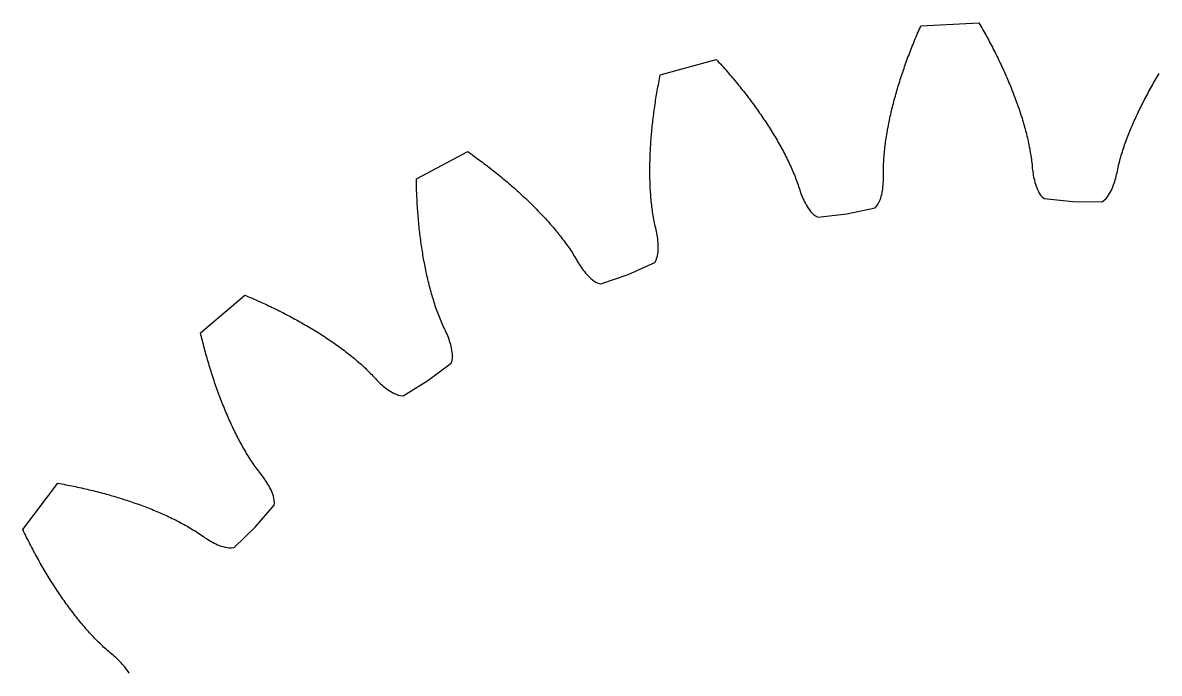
# Model space of a CAD drawing. Header units: millimetres. Extents: x 0 to 584, y -5 to 410.
# Drawn here: x 241.16 to 269.89, y 234.83 to 251.28 of the extents above; entities that cross this region are included whole.
import ezdxf

# ---------------------------------------------------------------- set-up
doc = ezdxf.new("R2010")
doc.units = ezdxf.units.MM
doc.layers.add('Default', color=7, linetype='Continuous')
doc.layers.add('GEAR31', color=7, linetype='Continuous')

# ---------------------------------------------------------------- blocks, each defined once
blk = doc.blocks.new('SE')
at = {"layer": 'GEAR31', "color": 7, "linetype": 'Continuous'}
for p, q in [((263.826, 251.109), (263.846, 251.156)), ((263.846, 251.156), (263.867, 251.203)), ((263.867, 251.203), (265.333, 251.282)), ((265.333, 251.282), (265.359, 251.238)), ((265.359, 251.238), (265.384, 251.194)), ((265.384, 251.194), (265.41, 251.15)), ((265.41, 251.15), (265.435, 251.105)), ((263.687, 250.782), (263.706, 250.829)), ((263.706, 250.829), (263.726, 250.876)), ((263.726, 250.876), (263.745, 250.922)), ((263.745, 250.922), (263.765, 250.969)), ((263.765, 250.969), (263.785, 251.016)), ((263.785, 251.016), (263.805, 251.063)), ((263.805, 251.063), (263.826, 251.109)), ((265.435, 251.105), (265.46, 251.061)), ((265.46, 251.061), (265.484, 251.017)), ((265.484, 251.017), (265.509, 250.972)), ((265.509, 250.972), (265.533, 250.928)), ((265.533, 250.928), (265.557, 250.883)), ((265.557, 250.883), (265.581, 250.839)), ((265.581, 250.839), (265.605, 250.794)), ((263.576, 250.501), (263.594, 250.548)), ((263.594, 250.548), (263.612, 250.595)), ((263.612, 250.595), (263.631, 250.642)), ((263.631, 250.642), (263.649, 250.688)), ((263.649, 250.688), (263.668, 250.735)), ((263.668, 250.735), (263.687, 250.782)), ((265.605, 250.794), (265.628, 250.75)), ((265.628, 250.75), (265.652, 250.705)), ((265.652, 250.705), (265.675, 250.661)), ((265.675, 250.661), (265.698, 250.616)), ((265.698, 250.616), (265.72, 250.572)), ((265.72, 250.572), (265.743, 250.527)), ((257.279, 249.962), (258.694, 250.355)), ((258.694, 250.355), (258.729, 250.317)), ((258.729, 250.317), (258.763, 250.28)), ((258.763, 250.28), (258.797, 250.242)), ((263.473, 250.221), (263.49, 250.267)), ((263.49, 250.267), (263.506, 250.314)), ((263.506, 250.314), (263.524, 250.361)), ((263.524, 250.361), (263.541, 250.408)), ((263.541, 250.408), (263.559, 250.455)), ((263.559, 250.455), (263.576, 250.501)), ((265.743, 250.527), (265.765, 250.483)), ((265.765, 250.483), (265.787, 250.438)), ((265.787, 250.438), (265.809, 250.393)), ((265.809, 250.393), (265.831, 250.349)), ((265.831, 250.349), (265.853, 250.304)), ((265.853, 250.304), (265.874, 250.259)), ((265.874, 250.259), (265.895, 250.214)), ((258.797, 250.242), (258.831, 250.204)), ((258.831, 250.204), (258.865, 250.166)), ((258.865, 250.166), (258.899, 250.128)), ((258.899, 250.128), (258.932, 250.09)), ((258.932, 250.09), (258.966, 250.052)), ((258.966, 250.052), (258.999, 250.013)), ((258.999, 250.013), (259.032, 249.975)), ((259.032, 249.975), (259.064, 249.937)), ((263.377, 249.94), (263.392, 249.987)), ((263.392, 249.987), (263.408, 250.034)), ((263.408, 250.034), (263.424, 250.08)), ((263.424, 250.08), (263.44, 250.127)), ((263.44, 250.127), (263.456, 250.174)), ((263.456, 250.174), (263.473, 250.221)), ((265.895, 250.214), (265.916, 250.17)), ((265.916, 250.17), (265.936, 250.125)), ((265.936, 250.125), (265.957, 250.08)), ((265.957, 250.08), (265.977, 250.035)), ((265.977, 250.035), (265.997, 249.991)), ((265.997, 249.991), (266.017, 249.946)), ((269.868, 249.955), (269.893, 249.998)), ((257.221, 249.662), (257.23, 249.712)), ((257.23, 249.712), (257.24, 249.762)), ((257.24, 249.762), (257.249, 249.812)), ((257.249, 249.812), (257.259, 249.862)), ((257.259, 249.862), (257.269, 249.912)), ((257.269, 249.912), (257.279, 249.962)), ((259.064, 249.937), (259.097, 249.898)), ((259.097, 249.898), (259.129, 249.86)), ((259.129, 249.86), (259.162, 249.821)), ((259.162, 249.821), (259.194, 249.783)), ((259.194, 249.783), (259.225, 249.744)), ((259.225, 249.744), (259.257, 249.705)), ((259.257, 249.705), (259.288, 249.667)), ((263.288, 249.66), (263.303, 249.707)), ((263.303, 249.707), (263.317, 249.753)), ((263.317, 249.753), (263.332, 249.8)), ((263.332, 249.8), (263.346, 249.847)), ((263.346, 249.847), (263.361, 249.894)), ((263.361, 249.894), (263.377, 249.94)), ((266.017, 249.946), (266.036, 249.901)), ((266.036, 249.901), (266.056, 249.856)), ((266.056, 249.856), (266.075, 249.811)), ((266.075, 249.811), (266.094, 249.766)), ((266.094, 249.766), (266.113, 249.721)), ((266.113, 249.721), (266.131, 249.676)), ((269.694, 249.659), (269.718, 249.701)), ((269.718, 249.701), (269.743, 249.744)), ((269.743, 249.744), (269.767, 249.786)), ((269.767, 249.786), (269.792, 249.829)), ((269.792, 249.829), (269.817, 249.871)), ((269.817, 249.871), (269.842, 249.913)), ((269.842, 249.913), (269.868, 249.955)), ((257.17, 249.363), (257.178, 249.413)), ((257.178, 249.413), (257.186, 249.463)), ((257.186, 249.463), (257.194, 249.512)), ((257.194, 249.512), (257.203, 249.562)), ((257.203, 249.562), (257.212, 249.612)), ((257.212, 249.612), (257.221, 249.662)), ((259.288, 249.667), (259.319, 249.628)), ((259.319, 249.628), (259.35, 249.589)), ((259.35, 249.589), (259.381, 249.55)), ((259.381, 249.55), (259.412, 249.511)), ((259.412, 249.511), (259.442, 249.472)), ((259.442, 249.472), (259.472, 249.433)), ((259.472, 249.433), (259.502, 249.393)), ((259.502, 249.393), (259.532, 249.354)), ((263.208, 249.38), (263.221, 249.427)), ((263.221, 249.427), (263.234, 249.474)), ((263.234, 249.474), (263.247, 249.52)), ((263.247, 249.52), (263.261, 249.567)), ((263.261, 249.567), (263.274, 249.613)), ((263.274, 249.613), (263.288, 249.66)), ((266.131, 249.676), (266.149, 249.632)), ((266.149, 249.632), (266.167, 249.587)), ((266.167, 249.587), (266.185, 249.542)), ((266.185, 249.542), (266.203, 249.497)), ((266.203, 249.497), (266.22, 249.452)), ((266.22, 249.452), (266.237, 249.407)), ((266.237, 249.407), (266.254, 249.362)), ((269.532, 249.36), (269.554, 249.403)), ((269.554, 249.403), (269.577, 249.446)), ((269.577, 249.446), (269.6, 249.488)), ((269.6, 249.488), (269.623, 249.531)), ((269.623, 249.531), (269.647, 249.574)), ((269.647, 249.574), (269.671, 249.616)), ((269.671, 249.616), (269.694, 249.659)), ((257.125, 249.066), (257.132, 249.115)), ((257.132, 249.115), (257.139, 249.165)), ((257.139, 249.165), (257.146, 249.214)), ((257.146, 249.214), (257.154, 249.264)), ((257.154, 249.264), (257.162, 249.314)), ((257.162, 249.314), (257.17, 249.363)), ((259.532, 249.354), (259.562, 249.315)), ((259.562, 249.315), (259.591, 249.275)), ((259.591, 249.275), (259.62, 249.236)), ((259.62, 249.236), (259.649, 249.196)), ((259.649, 249.196), (259.678, 249.157)), ((259.678, 249.157), (259.707, 249.117)), ((259.707, 249.117), (259.735, 249.078)), ((263.136, 249.101), (263.147, 249.148)), ((263.147, 249.148), (263.159, 249.194)), ((263.159, 249.194), (263.171, 249.241)), ((263.171, 249.241), (263.183, 249.287)), ((263.183, 249.287), (263.195, 249.334)), ((263.195, 249.334), (263.208, 249.38)), ((266.254, 249.362), (266.27, 249.317)), ((266.27, 249.317), (266.287, 249.272)), ((266.287, 249.272), (266.303, 249.227)), ((266.303, 249.227), (266.319, 249.182)), ((266.319, 249.182), (266.334, 249.137)), ((266.334, 249.137), (266.35, 249.092)), ((269.402, 249.103), (269.423, 249.146)), ((269.423, 249.146), (269.444, 249.189)), ((269.444, 249.189), (269.466, 249.232)), ((269.466, 249.232), (269.488, 249.275)), ((269.488, 249.275), (269.51, 249.317)), ((269.51, 249.317), (269.532, 249.36)), ((257.088, 248.771), (257.094, 248.82)), ((257.094, 248.82), (257.1, 248.869)), ((257.1, 248.869), (257.106, 248.918)), ((257.106, 248.918), (257.112, 248.967)), ((257.112, 248.967), (257.118, 249.017)), ((257.118, 249.017), (257.125, 249.066)), ((259.735, 249.078), (259.763, 249.038)), ((259.763, 249.038), (259.791, 248.998)), ((259.791, 248.998), (259.819, 248.958)), ((259.819, 248.958), (259.846, 248.918)), ((259.846, 248.918), (259.873, 248.878)), ((259.873, 248.878), (259.9, 248.838)), ((259.9, 248.838), (259.927, 248.798)), ((263.063, 248.776), (263.073, 248.822)), ((263.073, 248.822), (263.083, 248.869)), ((263.083, 248.869), (263.093, 248.915)), ((263.093, 248.915), (263.103, 248.962)), ((263.103, 248.962), (263.114, 249.008)), ((263.114, 249.008), (263.125, 249.055)), ((263.125, 249.055), (263.136, 249.101)), ((266.35, 249.092), (266.365, 249.047)), ((266.365, 249.047), (266.38, 249.002)), ((266.38, 249.002), (266.394, 248.957)), ((266.394, 248.957), (266.409, 248.912)), ((266.409, 248.912), (266.423, 248.866)), ((266.423, 248.866), (266.437, 248.821)), ((266.437, 248.821), (266.45, 248.776)), ((269.261, 248.801), (269.28, 248.844)), ((269.28, 248.844), (269.3, 248.888)), ((269.3, 248.888), (269.319, 248.931)), ((269.319, 248.931), (269.34, 248.974)), ((269.34, 248.974), (269.36, 249.017)), ((269.36, 249.017), (269.381, 249.06)), ((269.381, 249.06), (269.402, 249.103)), ((257.063, 248.526), (257.067, 248.575)), ((257.067, 248.575), (257.072, 248.624)), ((257.072, 248.624), (257.077, 248.673)), ((257.077, 248.673), (257.082, 248.722)), ((257.082, 248.722), (257.088, 248.771)), ((259.927, 248.798), (259.954, 248.758)), ((259.954, 248.758), (259.98, 248.718)), ((259.98, 248.718), (260.006, 248.677)), ((260.006, 248.677), (260.032, 248.637)), ((260.032, 248.637), (260.058, 248.596)), ((260.058, 248.596), (260.083, 248.556)), ((260.083, 248.556), (260.108, 248.515)), ((263.011, 248.498), (263.019, 248.545)), ((263.019, 248.545), (263.027, 248.591)), ((263.027, 248.591), (263.036, 248.637)), ((263.036, 248.637), (263.045, 248.683)), ((263.045, 248.683), (263.054, 248.73)), ((263.054, 248.73), (263.063, 248.776)), ((266.45, 248.776), (266.463, 248.731)), ((266.463, 248.731), (266.476, 248.686)), ((266.476, 248.686), (266.489, 248.641)), ((266.489, 248.641), (266.502, 248.596)), ((266.502, 248.596), (266.514, 248.551)), ((266.514, 248.551), (266.525, 248.506)), ((269.132, 248.498), (269.15, 248.541)), ((269.15, 248.541), (269.168, 248.585)), ((269.168, 248.585), (269.186, 248.628)), ((269.186, 248.628), (269.204, 248.671)), ((269.204, 248.671), (269.223, 248.715)), ((269.223, 248.715), (269.241, 248.758)), ((269.241, 248.758), (269.261, 248.801)), ((257.039, 248.234), (257.042, 248.282)), ((257.042, 248.282), (257.046, 248.331)), ((257.046, 248.331), (257.05, 248.38)), ((257.05, 248.38), (257.054, 248.428)), ((257.054, 248.428), (257.058, 248.477)), ((257.058, 248.477), (257.063, 248.526)), ((260.108, 248.515), (260.133, 248.475)), ((260.133, 248.475), (260.158, 248.434)), ((260.158, 248.434), (260.183, 248.393)), ((260.183, 248.393), (260.207, 248.353)), ((260.207, 248.353), (260.231, 248.312)), ((260.231, 248.312), (260.254, 248.271)), ((260.254, 248.271), (260.278, 248.23)), ((262.969, 248.222), (262.975, 248.268)), ((262.975, 248.268), (262.982, 248.314)), ((262.982, 248.314), (262.989, 248.36)), ((262.989, 248.36), (262.996, 248.406)), ((262.996, 248.406), (263.003, 248.452)), ((263.003, 248.452), (263.011, 248.498)), ((266.525, 248.506), (266.537, 248.461)), ((266.537, 248.461), (266.548, 248.416)), ((266.548, 248.416), (266.559, 248.37)), ((266.559, 248.37), (266.569, 248.325)), ((266.569, 248.325), (266.58, 248.28)), ((266.58, 248.28), (266.59, 248.235)), ((269.034, 248.236), (269.049, 248.28)), ((269.049, 248.28), (269.065, 248.324)), ((269.065, 248.324), (269.082, 248.367)), ((269.082, 248.367), (269.098, 248.411)), ((269.098, 248.411), (269.115, 248.454)), ((269.115, 248.454), (269.132, 248.498)), ((251.113, 247.334), (252.41, 248.022)), ((252.41, 248.022), (252.452, 247.993)), ((252.452, 247.993), (252.494, 247.963)), ((252.494, 247.963), (252.535, 247.934)), ((257.023, 247.944), (257.025, 247.992)), ((257.025, 247.992), (257.028, 248.04)), ((257.028, 248.04), (257.03, 248.089)), ((257.03, 248.089), (257.033, 248.137)), ((257.033, 248.137), (257.036, 248.185)), ((257.036, 248.185), (257.039, 248.234)), ((260.278, 248.23), (260.301, 248.189)), ((260.301, 248.189), (260.324, 248.148)), ((260.324, 248.148), (260.347, 248.106)), ((260.347, 248.106), (260.369, 248.065)), ((260.369, 248.065), (260.391, 248.024)), ((260.391, 248.024), (260.413, 247.982)), ((260.413, 247.982), (260.434, 247.941)), ((262.938, 247.946), (262.943, 247.992)), ((262.943, 247.992), (262.947, 248.038)), ((262.947, 248.038), (262.952, 248.084)), ((262.952, 248.084), (262.957, 248.13)), ((262.957, 248.13), (262.963, 248.175)), ((262.963, 248.175), (262.969, 248.222)), ((266.59, 248.235), (266.599, 248.19)), ((266.599, 248.19), (266.608, 248.145)), ((266.608, 248.145), (266.617, 248.1)), ((266.617, 248.1), (266.625, 248.055)), ((266.625, 248.055), (266.633, 248.01)), ((266.633, 248.01), (266.641, 247.964)), ((266.641, 247.964), (266.648, 247.919)), ((268.933, 247.93), (268.947, 247.973)), ((268.947, 247.973), (268.96, 248.017)), ((268.96, 248.017), (268.974, 248.061)), ((268.974, 248.061), (268.989, 248.105)), ((268.989, 248.105), (269.003, 248.149)), ((269.003, 248.149), (269.018, 248.193)), ((269.018, 248.193), (269.034, 248.236)), ((252.535, 247.934), (252.576, 247.904)), ((252.576, 247.904), (252.618, 247.874)), ((252.618, 247.874), (252.659, 247.844)), ((252.659, 247.844), (252.7, 247.814)), ((252.7, 247.814), (252.74, 247.784)), ((252.74, 247.784), (252.781, 247.754)), ((252.781, 247.754), (252.821, 247.724)), ((252.821, 247.724), (252.861, 247.693)), ((252.861, 247.693), (252.901, 247.663)), ((257.016, 247.657), (257.017, 247.704)), ((257.017, 247.752), (257.019, 247.8)), ((257.017, 247.704), (257.017, 247.752)), ((257.019, 247.8), (257.02, 247.848)), ((257.02, 247.848), (257.022, 247.896)), ((257.022, 247.896), (257.023, 247.944)), ((260.434, 247.941), (260.456, 247.899)), ((260.456, 247.899), (260.476, 247.858)), ((260.476, 247.858), (260.497, 247.816)), ((260.497, 247.816), (260.517, 247.775)), ((260.517, 247.775), (260.537, 247.733)), ((260.537, 247.733), (260.557, 247.691)), ((260.557, 247.691), (260.576, 247.649)), ((262.92, 247.626), (262.922, 247.672)), ((262.922, 247.672), (262.923, 247.717)), ((262.923, 247.717), (262.926, 247.763)), ((262.926, 247.763), (262.928, 247.809)), ((262.928, 247.809), (262.931, 247.854)), ((262.931, 247.854), (262.935, 247.9)), ((262.935, 247.9), (262.938, 247.946)), ((266.648, 247.919), (266.655, 247.874)), ((266.655, 247.874), (266.661, 247.829)), ((266.661, 247.829), (266.666, 247.784)), ((266.666, 247.784), (266.671, 247.739)), ((266.671, 247.739), (266.676, 247.694)), ((266.676, 247.694), (266.68, 247.649)), ((268.863, 247.665), (268.874, 247.709)), ((268.874, 247.709), (268.885, 247.753)), ((268.885, 247.753), (268.896, 247.797)), ((268.896, 247.797), (268.908, 247.842)), ((268.908, 247.842), (268.921, 247.886)), ((268.921, 247.886), (268.933, 247.93)), ((252.901, 247.663), (252.941, 247.632)), ((252.941, 247.632), (252.981, 247.601)), ((252.981, 247.601), (253.021, 247.57)), ((253.021, 247.57), (253.06, 247.54)), ((253.06, 247.54), (253.099, 247.509)), ((253.099, 247.509), (253.138, 247.477)), ((253.138, 247.477), (253.177, 247.446)), ((253.177, 247.446), (253.215, 247.415)), ((253.215, 247.415), (253.254, 247.383)), ((253.254, 247.383), (253.292, 247.352)), ((257.015, 247.609), (257.016, 247.657)), ((257.015, 247.561), (257.015, 247.609)), ((257.015, 247.514), (257.015, 247.561)), ((257.016, 247.466), (257.015, 247.514)), ((257.016, 247.419), (257.016, 247.466)), ((257.017, 247.372), (257.016, 247.419)), ((260.576, 247.649), (260.595, 247.607)), ((260.595, 247.607), (260.614, 247.565)), ((260.614, 247.565), (260.632, 247.523)), ((260.632, 247.523), (260.65, 247.48)), ((260.65, 247.48), (260.668, 247.438)), ((260.668, 247.438), (260.685, 247.396)), ((260.685, 247.396), (260.701, 247.353)), ((262.92, 247.581), (262.92, 247.626)), ((262.92, 247.536), (262.92, 247.581)), ((262.92, 247.49), (262.92, 247.536)), ((262.921, 247.445), (262.92, 247.49)), ((262.922, 247.4), (262.921, 247.445)), ((262.921, 247.354), (262.922, 247.4)), ((266.68, 247.649), (266.684, 247.604)), ((266.684, 247.604), (266.689, 247.559)), ((266.689, 247.559), (266.695, 247.514)), ((266.695, 247.514), (266.702, 247.469)), ((266.702, 247.469), (266.709, 247.423)), ((266.709, 247.423), (266.717, 247.378)), ((268.794, 247.355), (268.806, 247.399)), ((268.806, 247.399), (268.816, 247.443)), ((268.816, 247.443), (268.826, 247.488)), ((268.826, 247.488), (268.836, 247.532)), ((268.836, 247.532), (268.844, 247.576)), ((268.844, 247.576), (268.854, 247.621)), ((268.854, 247.621), (268.863, 247.665)), ((251.113, 247.283), (251.113, 247.334)), ((251.114, 247.232), (251.113, 247.283)), ((251.115, 247.181), (251.114, 247.232)), ((251.117, 247.13), (251.115, 247.181)), ((251.118, 247.079), (251.117, 247.13)), ((253.292, 247.352), (253.33, 247.32)), ((253.33, 247.32), (253.368, 247.289)), ((253.368, 247.289), (253.406, 247.257)), ((253.406, 247.257), (253.443, 247.225)), ((253.443, 247.225), (253.481, 247.193)), ((253.481, 247.193), (253.518, 247.161)), ((253.518, 247.161), (253.555, 247.128)), ((253.555, 247.128), (253.592, 247.096)), ((253.592, 247.096), (253.628, 247.063)), ((257.018, 247.325), (257.017, 247.372)), ((257.019, 247.278), (257.018, 247.325)), ((257.021, 247.23), (257.019, 247.278)), ((257.023, 247.184), (257.021, 247.23)), ((257.025, 247.137), (257.023, 247.184)), ((257.027, 247.09), (257.025, 247.137)), ((260.701, 247.353), (260.717, 247.311)), ((260.717, 247.311), (260.733, 247.268)), ((260.733, 247.268), (260.748, 247.225)), ((260.748, 247.225), (260.763, 247.182)), ((260.763, 247.182), (260.777, 247.139)), ((260.777, 247.139), (260.79, 247.096)), ((260.79, 247.096), (260.804, 247.053)), ((262.902, 247.08), (262.908, 247.126)), ((262.908, 247.126), (262.913, 247.172)), ((262.913, 247.172), (262.916, 247.218)), ((262.916, 247.218), (262.919, 247.263)), ((262.919, 247.263), (262.92, 247.309)), ((262.92, 247.309), (262.921, 247.354)), ((266.717, 247.378), (266.727, 247.333)), ((266.727, 247.333), (266.738, 247.288)), ((266.738, 247.288), (266.75, 247.243)), ((266.75, 247.243), (266.763, 247.197)), ((266.763, 247.197), (266.778, 247.152)), ((266.778, 247.152), (266.795, 247.107)), ((266.795, 247.107), (266.814, 247.061)), ((268.685, 247.049), (268.704, 247.092)), ((268.704, 247.092), (268.722, 247.136)), ((268.722, 247.136), (268.739, 247.179)), ((268.739, 247.179), (268.754, 247.223)), ((268.754, 247.223), (268.769, 247.267)), ((268.769, 247.267), (268.782, 247.311)), ((268.782, 247.311), (268.794, 247.355)), ((251.12, 247.028), (251.118, 247.079)), ((251.122, 246.978), (251.12, 247.028)), ((251.124, 246.927), (251.122, 246.978)), ((251.126, 246.877), (251.124, 246.927)), ((251.129, 246.826), (251.126, 246.877)), ((251.131, 246.776), (251.129, 246.826)), ((253.628, 247.063), (253.665, 247.031)), ((253.665, 247.031), (253.701, 246.998)), ((253.701, 246.998), (253.737, 246.965)), ((253.737, 246.965), (253.773, 246.932)), ((253.773, 246.932), (253.808, 246.899)), ((253.808, 246.899), (253.844, 246.866)), ((253.844, 246.866), (253.879, 246.833)), ((253.879, 246.833), (253.914, 246.8)), ((257.03, 247.043), (257.027, 247.09)), ((257.033, 246.997), (257.03, 247.043)), ((257.036, 246.95), (257.033, 246.997)), ((257.04, 246.904), (257.036, 246.95)), ((257.043, 246.857), (257.04, 246.904)), ((257.047, 246.811), (257.043, 246.857)), ((257.052, 246.765), (257.047, 246.811)), ((260.804, 247.053), (260.819, 247.01)), ((260.819, 247.01), (260.834, 246.967)), ((260.834, 246.967), (260.851, 246.924)), ((260.851, 246.924), (260.868, 246.882)), ((260.868, 246.882), (260.885, 246.84)), ((260.885, 246.84), (260.905, 246.798)), ((262.834, 246.799), (262.851, 246.847)), ((262.851, 246.847), (262.865, 246.894)), ((262.865, 246.894), (262.877, 246.941)), ((262.877, 246.941), (262.887, 246.987)), ((262.887, 246.987), (262.895, 247.034)), ((262.895, 247.034), (262.902, 247.08)), ((266.814, 247.061), (266.836, 247.016)), ((266.836, 247.016), (266.861, 246.97)), ((266.861, 246.97), (266.891, 246.925)), ((266.891, 246.925), (266.929, 246.879)), ((266.929, 246.879), (266.98, 246.833)), ((266.98, 246.833), (267.712, 246.758)), ((268.504, 246.793), (268.547, 246.835)), ((268.547, 246.835), (268.582, 246.877)), ((268.582, 246.877), (268.612, 246.92)), ((268.612, 246.92), (268.639, 246.963)), ((268.639, 246.963), (268.662, 247.006)), ((268.662, 247.006), (268.685, 247.049)), ((251.134, 246.726), (251.131, 246.776)), ((251.137, 246.675), (251.134, 246.726)), ((251.14, 246.625), (251.137, 246.675)), ((251.144, 246.575), (251.14, 246.625)), ((251.147, 246.525), (251.144, 246.575)), ((251.151, 246.476), (251.147, 246.525)), ((253.914, 246.8), (253.949, 246.766)), ((253.949, 246.766), (253.983, 246.733)), ((253.983, 246.733), (254.018, 246.699)), ((254.018, 246.699), (254.052, 246.665)), ((254.052, 246.665), (254.086, 246.632)), ((254.086, 246.632), (254.12, 246.598)), ((254.12, 246.598), (254.153, 246.564)), ((254.153, 246.564), (254.187, 246.529)), ((254.187, 246.529), (254.22, 246.495)), ((257.057, 246.719), (257.052, 246.765)), ((257.062, 246.673), (257.057, 246.719)), ((257.067, 246.627), (257.062, 246.673)), ((257.073, 246.582), (257.067, 246.627)), ((257.079, 246.536), (257.073, 246.582)), ((257.085, 246.491), (257.079, 246.536)), ((260.905, 246.798), (260.925, 246.756)), ((260.925, 246.756), (260.946, 246.714)), ((260.946, 246.714), (260.968, 246.673)), ((260.968, 246.673), (260.993, 246.632)), ((260.993, 246.632), (261.019, 246.591)), ((261.019, 246.591), (261.048, 246.551)), ((261.048, 246.551), (261.079, 246.511)), ((261.991, 246.448), (262.711, 246.601)), ((262.711, 246.601), (262.756, 246.653)), ((262.756, 246.653), (262.789, 246.702)), ((262.789, 246.702), (262.814, 246.751)), ((262.814, 246.751), (262.834, 246.799)), ((267.712, 246.758), (268.449, 246.753)), ((268.449, 246.753), (268.504, 246.793)), ((251.155, 246.426), (251.151, 246.476)), ((251.159, 246.376), (251.155, 246.426)), ((251.163, 246.327), (251.159, 246.376)), ((251.167, 246.277), (251.163, 246.327)), ((251.172, 246.228), (251.167, 246.277)), ((254.22, 246.495), (254.253, 246.461)), ((254.253, 246.461), (254.285, 246.426)), ((254.285, 246.426), (254.318, 246.391)), ((254.318, 246.391), (254.35, 246.357)), ((254.35, 246.357), (254.382, 246.322)), ((254.382, 246.322), (254.413, 246.287)), ((254.413, 246.287), (254.445, 246.252)), ((254.445, 246.252), (254.476, 246.217)), ((257.092, 246.445), (257.085, 246.491)), ((257.099, 246.4), (257.092, 246.445)), ((257.107, 246.355), (257.099, 246.4)), ((257.115, 246.31), (257.107, 246.355)), ((257.124, 246.266), (257.115, 246.31)), ((257.133, 246.221), (257.124, 246.266)), ((261.079, 246.511), (261.114, 246.472)), ((261.114, 246.472), (261.152, 246.434)), ((261.152, 246.434), (261.199, 246.397)), ((261.199, 246.397), (261.259, 246.363)), ((261.259, 246.363), (261.991, 246.448)), ((251.177, 246.179), (251.172, 246.228)), ((251.182, 246.129), (251.177, 246.179)), ((251.187, 246.08), (251.182, 246.129)), ((251.192, 246.031), (251.187, 246.08)), ((251.198, 245.982), (251.192, 246.031)), ((251.204, 245.934), (251.198, 245.982)), ((254.476, 246.217), (254.507, 246.181)), ((254.507, 246.181), (254.538, 246.146)), ((254.538, 246.146), (254.568, 246.11)), ((254.568, 246.11), (254.598, 246.074)), ((254.598, 246.074), (254.628, 246.039)), ((254.628, 246.039), (254.658, 246.003)), ((254.658, 246.003), (254.687, 245.966)), ((254.687, 245.966), (254.716, 245.93)), ((257.143, 246.177), (257.133, 246.221)), ((257.153, 246.133), (257.143, 246.177)), ((257.163, 246.089), (257.153, 246.133)), ((257.174, 246.045), (257.163, 246.089)), ((257.183, 246), (257.174, 246.045)), ((257.192, 245.956), (257.183, 246)), ((257.2, 245.911), (257.192, 245.956)), ((251.21, 245.885), (251.204, 245.934)), ((251.216, 245.836), (251.21, 245.885)), ((251.222, 245.788), (251.216, 245.836)), ((251.229, 245.739), (251.222, 245.788)), ((251.235, 245.691), (251.229, 245.739)), ((251.242, 245.643), (251.235, 245.691)), ((254.716, 245.93), (254.745, 245.894)), ((254.745, 245.894), (254.774, 245.857)), ((254.774, 245.857), (254.802, 245.821)), ((254.802, 245.821), (254.83, 245.784)), ((254.83, 245.784), (254.857, 245.747)), ((254.857, 245.747), (254.885, 245.71)), ((254.885, 245.71), (254.911, 245.673)), ((254.911, 245.673), (254.938, 245.635)), ((257.207, 245.866), (257.2, 245.911)), ((257.214, 245.82), (257.207, 245.866)), ((257.219, 245.774), (257.214, 245.82)), ((257.223, 245.728), (257.219, 245.774)), ((257.227, 245.682), (257.223, 245.728)), ((257.229, 245.635), (257.227, 245.682)), ((251.249, 245.595), (251.242, 245.643)), ((251.257, 245.547), (251.249, 245.595)), ((251.264, 245.499), (251.257, 245.547)), ((251.272, 245.451), (251.264, 245.499)), ((251.28, 245.403), (251.272, 245.451)), ((251.288, 245.356), (251.28, 245.403)), ((254.938, 245.635), (254.964, 245.598)), ((254.964, 245.598), (254.99, 245.56)), ((254.99, 245.56), (255.015, 245.522)), ((255.015, 245.522), (255.04, 245.484)), ((255.04, 245.484), (255.065, 245.445)), ((255.065, 245.445), (255.089, 245.407)), ((255.089, 245.407), (255.112, 245.368)), ((257.194, 245.335), (257.208, 245.388)), ((257.208, 245.388), (257.217, 245.439)), ((257.217, 245.439), (257.224, 245.489)), ((257.224, 245.489), (257.227, 245.538)), ((257.227, 245.538), (257.229, 245.587)), ((257.229, 245.587), (257.229, 245.635)), ((251.296, 245.308), (251.288, 245.356)), ((251.305, 245.261), (251.296, 245.308)), ((251.314, 245.214), (251.305, 245.261)), ((251.323, 245.167), (251.314, 245.214)), ((251.332, 245.12), (251.323, 245.167)), ((251.341, 245.073), (251.332, 245.12)), ((255.112, 245.368), (255.135, 245.329)), ((255.135, 245.329), (255.158, 245.29)), ((255.158, 245.29), (255.18, 245.251)), ((255.18, 245.251), (255.204, 245.212)), ((255.204, 245.212), (255.228, 245.173)), ((255.228, 245.173), (255.253, 245.135)), ((255.253, 245.135), (255.279, 245.097)), ((255.279, 245.097), (255.306, 245.06)), ((256.469, 244.915), (257.14, 245.219)), ((257.14, 245.219), (257.173, 245.279)), ((257.173, 245.279), (257.194, 245.335)), ((251.351, 245.026), (251.341, 245.073)), ((251.361, 244.979), (251.351, 245.026)), ((251.371, 244.933), (251.361, 244.979)), ((251.381, 244.886), (251.371, 244.933)), ((251.391, 244.84), (251.381, 244.886)), ((251.402, 244.794), (251.391, 244.84)), ((251.413, 244.748), (251.402, 244.794)), ((255.306, 245.06), (255.333, 245.023)), ((255.333, 245.023), (255.362, 244.987)), ((255.362, 244.987), (255.392, 244.95)), ((255.392, 244.95), (255.423, 244.915)), ((255.423, 244.915), (255.455, 244.88)), ((255.455, 244.88), (255.49, 244.846)), ((255.49, 244.846), (255.526, 244.813)), ((255.526, 244.813), (255.565, 244.781)), ((255.773, 244.675), (256.469, 244.915)), ((251.424, 244.702), (251.413, 244.748)), ((251.436, 244.656), (251.424, 244.702)), ((251.447, 244.611), (251.436, 244.656)), ((251.459, 244.565), (251.447, 244.611)), ((251.471, 244.52), (251.459, 244.565)), ((251.484, 244.475), (251.471, 244.52)), ((255.565, 244.781), (255.607, 244.75)), ((255.607, 244.75), (255.653, 244.721)), ((255.653, 244.721), (255.707, 244.695)), ((255.707, 244.695), (255.773, 244.675)), ((245.655, 243.442), (246.774, 244.393)), ((246.774, 244.393), (246.821, 244.373)), ((246.821, 244.373), (246.868, 244.353)), ((246.868, 244.353), (246.915, 244.333)), ((246.915, 244.333), (246.962, 244.313)), ((246.962, 244.313), (247.009, 244.293)), ((247.009, 244.293), (247.055, 244.272)), ((247.055, 244.272), (247.102, 244.252)), ((247.102, 244.252), (247.148, 244.231)), ((247.148, 244.231), (247.194, 244.21)), ((251.496, 244.43), (251.484, 244.475)), ((251.509, 244.385), (251.496, 244.43)), ((251.522, 244.34), (251.509, 244.385)), ((251.536, 244.296), (251.522, 244.34)), ((251.55, 244.251), (251.536, 244.296)), ((251.563, 244.207), (251.55, 244.251)), ((247.194, 244.21), (247.24, 244.19)), ((247.24, 244.19), (247.286, 244.169)), ((247.286, 244.169), (247.331, 244.147)), ((247.331, 244.147), (247.377, 244.126)), ((247.377, 244.126), (247.422, 244.105)), ((247.422, 244.105), (247.467, 244.083)), ((247.467, 244.083), (247.513, 244.061)), ((247.513, 244.061), (247.557, 244.039)), ((247.557, 244.039), (247.602, 244.017)), ((247.602, 244.017), (247.647, 243.995)), ((247.647, 243.995), (247.691, 243.973)), ((247.691, 243.973), (247.736, 243.95)), ((247.736, 243.95), (247.78, 243.928)), ((251.578, 244.163), (251.563, 244.207)), ((251.592, 244.119), (251.578, 244.163)), ((251.607, 244.075), (251.592, 244.119)), ((251.622, 244.032), (251.607, 244.075)), ((251.638, 243.988), (251.622, 244.032)), ((251.653, 243.945), (251.638, 243.988)), ((251.669, 243.902), (251.653, 243.945)), ((247.78, 243.928), (247.824, 243.905)), ((247.824, 243.905), (247.868, 243.882)), ((247.868, 243.882), (247.911, 243.859)), ((247.911, 243.859), (247.955, 243.836)), ((247.955, 243.836), (247.998, 243.813)), ((247.998, 243.813), (248.041, 243.789)), ((248.041, 243.789), (248.084, 243.766)), ((248.084, 243.766), (248.127, 243.742)), ((248.127, 243.742), (248.17, 243.718)), ((248.17, 243.718), (248.213, 243.694)), ((248.213, 243.694), (248.255, 243.67)), ((248.255, 243.67), (248.297, 243.646)), ((248.297, 243.646), (248.339, 243.622)), ((251.686, 243.859), (251.669, 243.902)), ((251.703, 243.817), (251.686, 243.859)), ((251.72, 243.775), (251.703, 243.817)), ((251.737, 243.733), (251.72, 243.775)), ((251.755, 243.691), (251.737, 243.733)), ((251.774, 243.649), (251.755, 243.691)), ((251.793, 243.608), (251.774, 243.649)), ((245.667, 243.392), (245.655, 243.442)), ((245.679, 243.342), (245.667, 243.392)), ((248.339, 243.622), (248.381, 243.597)), ((248.381, 243.597), (248.423, 243.572)), ((248.423, 243.572), (248.464, 243.547)), ((248.464, 243.547), (248.506, 243.522)), ((248.506, 243.522), (248.547, 243.497)), ((248.547, 243.497), (248.588, 243.472)), ((248.588, 243.472), (248.629, 243.446)), ((248.629, 243.446), (248.669, 243.421)), ((248.669, 243.421), (248.71, 243.395)), ((248.71, 243.395), (248.75, 243.369)), ((248.75, 243.369), (248.79, 243.343)), ((251.812, 243.567), (251.793, 243.608)), ((251.832, 243.527), (251.812, 243.567)), ((251.852, 243.486), (251.832, 243.527)), ((251.87, 243.444), (251.852, 243.486)), ((251.889, 243.403), (251.87, 243.444)), ((251.906, 243.361), (251.889, 243.403)), ((251.923, 243.318), (251.906, 243.361)), ((245.691, 243.293), (245.679, 243.342)), ((245.703, 243.244), (245.691, 243.293)), ((245.715, 243.194), (245.703, 243.244)), ((245.728, 243.145), (245.715, 243.194)), ((245.741, 243.096), (245.728, 243.145)), ((245.754, 243.047), (245.741, 243.096)), ((248.79, 243.343), (248.83, 243.317)), ((248.83, 243.317), (248.87, 243.29)), ((248.87, 243.29), (248.909, 243.264)), ((248.909, 243.264), (248.949, 243.237)), ((248.949, 243.237), (248.988, 243.21)), ((248.988, 243.21), (249.027, 243.183)), ((249.027, 243.183), (249.065, 243.156)), ((249.065, 243.156), (249.104, 243.129)), ((249.104, 243.129), (249.142, 243.101)), ((249.142, 243.101), (249.18, 243.074)), ((249.18, 243.074), (249.218, 243.046)), ((251.939, 243.275), (251.923, 243.318)), ((251.954, 243.231), (251.939, 243.275)), ((251.968, 243.187), (251.954, 243.231)), ((251.981, 243.142), (251.968, 243.187)), ((251.994, 243.097), (251.981, 243.142)), ((252.004, 243.05), (251.994, 243.097)), ((245.767, 242.998), (245.754, 243.047)), ((245.78, 242.949), (245.767, 242.998)), ((245.793, 242.901), (245.78, 242.949)), ((245.807, 242.852), (245.793, 242.901)), ((245.82, 242.804), (245.807, 242.852)), ((245.834, 242.756), (245.82, 242.804)), ((249.218, 243.046), (249.255, 243.018)), ((249.255, 243.018), (249.293, 242.989)), ((249.293, 242.989), (249.33, 242.961)), ((249.33, 242.961), (249.367, 242.932)), ((249.367, 242.932), (249.404, 242.904)), ((249.404, 242.904), (249.44, 242.875)), ((249.44, 242.875), (249.476, 242.846)), ((249.476, 242.846), (249.512, 242.816)), ((249.512, 242.816), (249.548, 242.787)), ((249.548, 242.787), (249.583, 242.757)), ((252.013, 243.003), (252.004, 243.05)), ((252.02, 242.954), (252.013, 243.003)), ((252.015, 242.738), (252.024, 242.797)), ((252.024, 242.904), (252.02, 242.954)), ((252.026, 242.851), (252.024, 242.904)), ((252.024, 242.797), (252.026, 242.851)), ((245.848, 242.708), (245.834, 242.756)), ((245.862, 242.66), (245.848, 242.708)), ((245.877, 242.612), (245.862, 242.66)), ((245.891, 242.564), (245.877, 242.612)), ((245.906, 242.516), (245.891, 242.564)), ((245.921, 242.469), (245.906, 242.516)), ((249.583, 242.757), (249.618, 242.727)), ((249.618, 242.727), (249.653, 242.697)), ((249.653, 242.697), (249.688, 242.666)), ((249.688, 242.666), (249.722, 242.636)), ((249.722, 242.636), (249.756, 242.605)), ((249.756, 242.605), (249.79, 242.574)), ((249.79, 242.574), (249.823, 242.543)), ((249.823, 242.543), (249.856, 242.511)), ((249.856, 242.511), (249.889, 242.479)), ((251.406, 242.231), (251.996, 242.672)), ((251.996, 242.672), (252.015, 242.738)), ((245.936, 242.421), (245.921, 242.469)), ((245.951, 242.374), (245.936, 242.421)), ((245.966, 242.327), (245.951, 242.374)), ((245.982, 242.28), (245.966, 242.327)), ((245.997, 242.233), (245.982, 242.28)), ((246.013, 242.187), (245.997, 242.233)), ((249.889, 242.479), (249.921, 242.447)), ((249.921, 242.447), (249.953, 242.414)), ((249.953, 242.414), (249.984, 242.382)), ((249.984, 242.382), (250.015, 242.348)), ((250.015, 242.348), (250.045, 242.315)), ((250.045, 242.315), (250.076, 242.282)), ((250.076, 242.282), (250.107, 242.249)), ((250.107, 242.249), (250.139, 242.216)), ((250.139, 242.216), (250.172, 242.185)), ((250.778, 241.847), (251.406, 242.231)), ((246.029, 242.14), (246.013, 242.187)), ((246.045, 242.094), (246.029, 242.14)), ((246.061, 242.047), (246.045, 242.094)), ((246.078, 242.001), (246.061, 242.047)), ((246.094, 241.955), (246.078, 242.001)), ((246.111, 241.909), (246.094, 241.955)), ((250.172, 242.185), (250.205, 242.153)), ((250.205, 242.153), (250.239, 242.122)), ((250.239, 242.122), (250.274, 242.092)), ((250.274, 242.092), (250.31, 242.063)), ((250.31, 242.063), (250.347, 242.034)), ((250.347, 242.034), (250.384, 242.006)), ((250.384, 242.006), (250.423, 241.979)), ((250.423, 241.979), (250.465, 241.953)), ((250.465, 241.953), (250.507, 241.928)), ((250.507, 241.928), (250.552, 241.906)), ((246.128, 241.864), (246.111, 241.909)), ((246.145, 241.818), (246.128, 241.864)), ((246.163, 241.773), (246.145, 241.818)), ((246.18, 241.727), (246.163, 241.773)), ((246.198, 241.682), (246.18, 241.727)), ((246.215, 241.637), (246.198, 241.682)), ((246.233, 241.592), (246.215, 241.637)), ((250.552, 241.906), (250.6, 241.885)), ((250.6, 241.885), (250.651, 241.866)), ((250.651, 241.866), (250.709, 241.853)), ((250.709, 241.853), (250.778, 241.847)), ((246.252, 241.548), (246.233, 241.592)), ((246.27, 241.503), (246.252, 241.548)), ((246.288, 241.459), (246.27, 241.503)), ((246.307, 241.414), (246.288, 241.459)), ((246.326, 241.37), (246.307, 241.414)), ((246.345, 241.326), (246.326, 241.37)), ((246.364, 241.283), (246.345, 241.326)), ((246.384, 241.239), (246.364, 241.283)), ((246.403, 241.196), (246.384, 241.239)), ((246.423, 241.152), (246.403, 241.196)), ((246.443, 241.109), (246.423, 241.152)), ((246.463, 241.066), (246.443, 241.109)), ((246.484, 241.024), (246.463, 241.066)), ((246.504, 240.981), (246.484, 241.024)), ((246.525, 240.939), (246.504, 240.981)), ((246.546, 240.896), (246.525, 240.939)), ((246.567, 240.854), (246.546, 240.896)), ((246.589, 240.812), (246.567, 240.854)), ((246.61, 240.771), (246.589, 240.812)), ((246.632, 240.729), (246.61, 240.771)), ((246.654, 240.688), (246.632, 240.729)), ((246.676, 240.647), (246.654, 240.688)), ((246.699, 240.606), (246.676, 240.647)), ((246.721, 240.565), (246.699, 240.606)), ((246.744, 240.525), (246.721, 240.565)), ((246.767, 240.485), (246.744, 240.525)), ((246.791, 240.445), (246.767, 240.485)), ((246.814, 240.405), (246.791, 240.445)), ((246.838, 240.366), (246.814, 240.405)), ((246.862, 240.326), (246.838, 240.366)), ((246.887, 240.287), (246.862, 240.326)), ((246.912, 240.248), (246.887, 240.287)), ((246.936, 240.21), (246.912, 240.248)), ((246.962, 240.172), (246.936, 240.21)), ((246.987, 240.134), (246.962, 240.172)), ((247.013, 240.096), (246.987, 240.134)), ((247.039, 240.059), (247.013, 240.096)), ((247.066, 240.022), (247.039, 240.059)), ((247.093, 239.985), (247.066, 240.022)), ((247.12, 239.949), (247.093, 239.985)), ((247.148, 239.913), (247.12, 239.949)), ((247.176, 239.878), (247.148, 239.913)), ((241.161, 238.467), (242.05, 239.637)), ((242.05, 239.637), (242.101, 239.627)), ((242.101, 239.627), (242.151, 239.618)), ((247.204, 239.842), (247.176, 239.878)), ((247.231, 239.806), (247.204, 239.842)), ((247.258, 239.769), (247.231, 239.806)), ((247.284, 239.732), (247.258, 239.769)), ((247.31, 239.694), (247.284, 239.732)), ((247.335, 239.656), (247.31, 239.694)), ((247.359, 239.616), (247.335, 239.656)), ((242.151, 239.618), (242.201, 239.609)), ((242.201, 239.609), (242.251, 239.599)), ((242.251, 239.599), (242.301, 239.589)), ((242.301, 239.589), (242.351, 239.58)), ((242.351, 239.58), (242.4, 239.57)), ((242.4, 239.57), (242.45, 239.559)), ((242.45, 239.559), (242.499, 239.549)), ((242.499, 239.549), (242.549, 239.538)), ((242.549, 239.538), (242.598, 239.528)), ((242.598, 239.528), (242.647, 239.517)), ((242.647, 239.517), (242.696, 239.506)), ((242.696, 239.506), (242.745, 239.495)), ((242.745, 239.495), (242.794, 239.483)), ((242.794, 239.483), (242.843, 239.472)), ((242.843, 239.472), (242.891, 239.46)), ((242.891, 239.46), (242.94, 239.448)), ((242.94, 239.448), (242.988, 239.436)), ((242.988, 239.436), (243.036, 239.424)), ((243.036, 239.424), (243.084, 239.411)), ((243.084, 239.411), (243.132, 239.399)), ((243.132, 239.399), (243.18, 239.386)), ((243.18, 239.386), (243.228, 239.373)), ((243.228, 239.373), (243.275, 239.36)), ((243.275, 239.36), (243.323, 239.347)), ((243.323, 239.347), (243.37, 239.334)), ((247.382, 239.576), (247.359, 239.616)), ((247.404, 239.535), (247.382, 239.576)), ((247.426, 239.493), (247.404, 239.535)), ((247.447, 239.45), (247.426, 239.493)), ((247.465, 239.405), (247.447, 239.45)), ((247.483, 239.359), (247.465, 239.405)), ((247.498, 239.311), (247.483, 239.359)), ((243.37, 239.334), (243.418, 239.32)), ((243.418, 239.32), (243.465, 239.306)), ((243.465, 239.306), (243.512, 239.292)), ((243.512, 239.292), (243.559, 239.278)), ((243.559, 239.278), (243.605, 239.264)), ((243.605, 239.264), (243.652, 239.249)), ((243.652, 239.249), (243.698, 239.235)), ((243.698, 239.235), (243.745, 239.22)), ((243.745, 239.22), (243.791, 239.205)), ((243.791, 239.205), (243.837, 239.19)), ((243.837, 239.19), (243.883, 239.174)), ((243.883, 239.174), (243.928, 239.159)), ((243.928, 239.159), (243.974, 239.143)), ((243.974, 239.143), (244.02, 239.127)), ((244.02, 239.127), (244.065, 239.111)), ((244.065, 239.111), (244.11, 239.095)), ((244.11, 239.095), (244.155, 239.078)), ((244.155, 239.078), (244.2, 239.062)), ((244.2, 239.062), (244.245, 239.045)), ((247.039, 238.521), (247.52, 239.079)), ((247.511, 239.26), (247.498, 239.311)), ((247.521, 239.207), (247.511, 239.26)), ((247.52, 239.079), (247.525, 239.148)), ((247.525, 239.148), (247.521, 239.207)), ((244.245, 239.045), (244.289, 239.028)), ((244.289, 239.028), (244.334, 239.011)), ((244.334, 239.011), (244.378, 238.993)), ((244.378, 238.993), (244.422, 238.976)), ((244.422, 238.976), (244.466, 238.958)), ((244.466, 238.958), (244.51, 238.94)), ((244.51, 238.94), (244.554, 238.921)), ((244.554, 238.921), (244.597, 238.903)), ((244.597, 238.903), (244.64, 238.884)), ((244.64, 238.884), (244.683, 238.865)), ((244.683, 238.865), (244.726, 238.846)), ((244.726, 238.846), (244.769, 238.827)), ((244.769, 238.827), (244.812, 238.808)), ((244.812, 238.808), (244.854, 238.788)), ((244.854, 238.788), (244.896, 238.768)), ((244.896, 238.768), (244.938, 238.748)), ((244.938, 238.748), (244.98, 238.727)), ((244.98, 238.727), (245.022, 238.707)), ((245.022, 238.707), (245.063, 238.686)), ((245.063, 238.686), (245.104, 238.664)), ((245.104, 238.664), (245.145, 238.643)), ((245.145, 238.643), (245.186, 238.621)), ((245.186, 238.621), (245.227, 238.599)), ((245.227, 238.599), (245.267, 238.577)), ((245.267, 238.577), (245.307, 238.555)), ((245.307, 238.555), (245.347, 238.532)), ((245.347, 238.532), (245.386, 238.509)), ((245.386, 238.509), (245.426, 238.485)), ((245.426, 238.485), (245.465, 238.461)), ((246.508, 238.011), (247.039, 238.521)), ((241.184, 238.421), (241.161, 238.467)), ((241.206, 238.375), (241.184, 238.421)), ((241.229, 238.33), (241.206, 238.375)), ((241.251, 238.284), (241.229, 238.33)), ((241.274, 238.239), (241.251, 238.284)), ((241.297, 238.193), (241.274, 238.239)), ((241.32, 238.148), (241.297, 238.193)), ((245.465, 238.461), (245.503, 238.437)), ((245.503, 238.437), (245.542, 238.413)), ((245.542, 238.413), (245.58, 238.388)), ((245.58, 238.388), (245.617, 238.363)), ((245.617, 238.363), (245.654, 238.337)), ((245.654, 238.337), (245.691, 238.31)), ((245.691, 238.31), (245.728, 238.285)), ((245.728, 238.285), (245.766, 238.259)), ((245.766, 238.259), (245.804, 238.235)), ((245.804, 238.235), (245.843, 238.21)), ((245.843, 238.21), (245.882, 238.187)), ((245.882, 238.187), (245.922, 238.164)), ((241.343, 238.103), (241.32, 238.148)), ((241.366, 238.058), (241.343, 238.103)), ((241.389, 238.013), (241.366, 238.058)), ((241.413, 237.969), (241.389, 238.013)), ((241.437, 237.924), (241.413, 237.969)), ((241.46, 237.88), (241.437, 237.924)), ((245.922, 238.164), (245.963, 238.142)), ((245.963, 238.142), (246.004, 238.121)), ((246.004, 238.121), (246.046, 238.101)), ((246.046, 238.101), (246.089, 238.081)), ((246.089, 238.081), (246.133, 238.064)), ((246.133, 238.064), (246.179, 238.047)), ((246.179, 238.047), (246.226, 238.033)), ((246.226, 238.033), (246.275, 238.02)), ((246.275, 238.02), (246.326, 238.01)), ((246.326, 238.01), (246.38, 238.003)), ((246.38, 238.003), (246.44, 238.002)), ((246.44, 238.002), (246.508, 238.011)), ((241.484, 237.836), (241.46, 237.88)), ((241.508, 237.792), (241.484, 237.836)), ((241.532, 237.748), (241.508, 237.792)), ((241.557, 237.704), (241.532, 237.748)), ((241.581, 237.661), (241.557, 237.704)), ((241.606, 237.617), (241.581, 237.661)), ((241.63, 237.574), (241.606, 237.617)), ((241.655, 237.531), (241.63, 237.574)), ((241.68, 237.488), (241.655, 237.531)), ((241.705, 237.446), (241.68, 237.488)), ((241.73, 237.403), (241.705, 237.446)), ((241.756, 237.361), (241.73, 237.403)), ((241.781, 237.319), (241.756, 237.361)), ((241.807, 237.276), (241.781, 237.319)), ((241.832, 237.235), (241.807, 237.276)), ((241.858, 237.193), (241.832, 237.235)), ((241.884, 237.151), (241.858, 237.193)), ((241.91, 237.11), (241.884, 237.151)), ((241.937, 237.069), (241.91, 237.11)), ((241.963, 237.028), (241.937, 237.069)), ((241.989, 236.987), (241.963, 237.028)), ((242.016, 236.946), (241.989, 236.987)), ((242.043, 236.906), (242.016, 236.946)), ((242.07, 236.865), (242.043, 236.906)), ((242.097, 236.825), (242.07, 236.865)), ((242.124, 236.785), (242.097, 236.825)), ((242.152, 236.746), (242.124, 236.785)), ((242.179, 236.706), (242.152, 236.746)), ((242.207, 236.667), (242.179, 236.706)), ((242.234, 236.628), (242.207, 236.667)), ((242.262, 236.589), (242.234, 236.628)), ((242.29, 236.55), (242.262, 236.589)), ((242.319, 236.511), (242.29, 236.55)), ((242.347, 236.473), (242.319, 236.511)), ((242.375, 236.435), (242.347, 236.473)), ((242.404, 236.397), (242.375, 236.435)), ((242.433, 236.359), (242.404, 236.397)), ((242.462, 236.321), (242.433, 236.359)), ((242.491, 236.284), (242.462, 236.321)), ((242.52, 236.247), (242.491, 236.284)), ((242.55, 236.21), (242.52, 236.247)), ((242.579, 236.173), (242.55, 236.21)), ((242.609, 236.136), (242.579, 236.173)), ((242.639, 236.1), (242.609, 236.136)), ((242.669, 236.064), (242.639, 236.1)), ((242.699, 236.028), (242.669, 236.064)), ((242.729, 235.993), (242.699, 236.028)), ((242.76, 235.957), (242.729, 235.993)), ((242.791, 235.922), (242.76, 235.957)), ((242.822, 235.888), (242.791, 235.922)), ((242.853, 235.853), (242.822, 235.888)), ((242.884, 235.819), (242.853, 235.853)), ((242.915, 235.785), (242.884, 235.819)), ((242.947, 235.751), (242.915, 235.785)), ((242.979, 235.717), (242.947, 235.751)), ((243.011, 235.684), (242.979, 235.717)), ((243.043, 235.651), (243.011, 235.684)), ((243.075, 235.619), (243.043, 235.651)), ((243.108, 235.587), (243.075, 235.619)), ((243.141, 235.555), (243.108, 235.587)), ((243.174, 235.523), (243.141, 235.555)), ((243.207, 235.492), (243.174, 235.523)), ((243.241, 235.461), (243.207, 235.492)), ((243.275, 235.431), (243.241, 235.461)), ((243.309, 235.401), (243.275, 235.431)), ((243.343, 235.371), (243.309, 235.401)), ((243.378, 235.342), (243.343, 235.371)), ((243.413, 235.314), (243.378, 235.342)), ((243.448, 235.285), (243.413, 235.314)), ((243.483, 235.255), (243.448, 235.285)), ((243.517, 235.225), (243.483, 235.255)), ((243.55, 235.194), (243.517, 235.225)), ((243.583, 235.163), (243.55, 235.194)), ((243.616, 235.131), (243.583, 235.163)), ((243.648, 235.097), (243.616, 235.131)), ((243.679, 235.063), (243.648, 235.097)), ((243.71, 235.028), (243.679, 235.063)), ((243.74, 234.992), (243.71, 235.028)), ((243.769, 234.954), (243.74, 234.992)), ((243.797, 234.914), (243.769, 234.954)), ((243.824, 234.873), (243.797, 234.914)), ((243.849, 234.829), (243.824, 234.873))]:
    blk.add_line(p, q, dxfattribs=at)

msp = doc.modelspace()

# ---------------------------------------------------------------- block references
at = {"layer": 'Default'}
msp.add_blockref('SE', (0, 0), dxfattribs=at)

doc.saveas('drawing.dxf')
